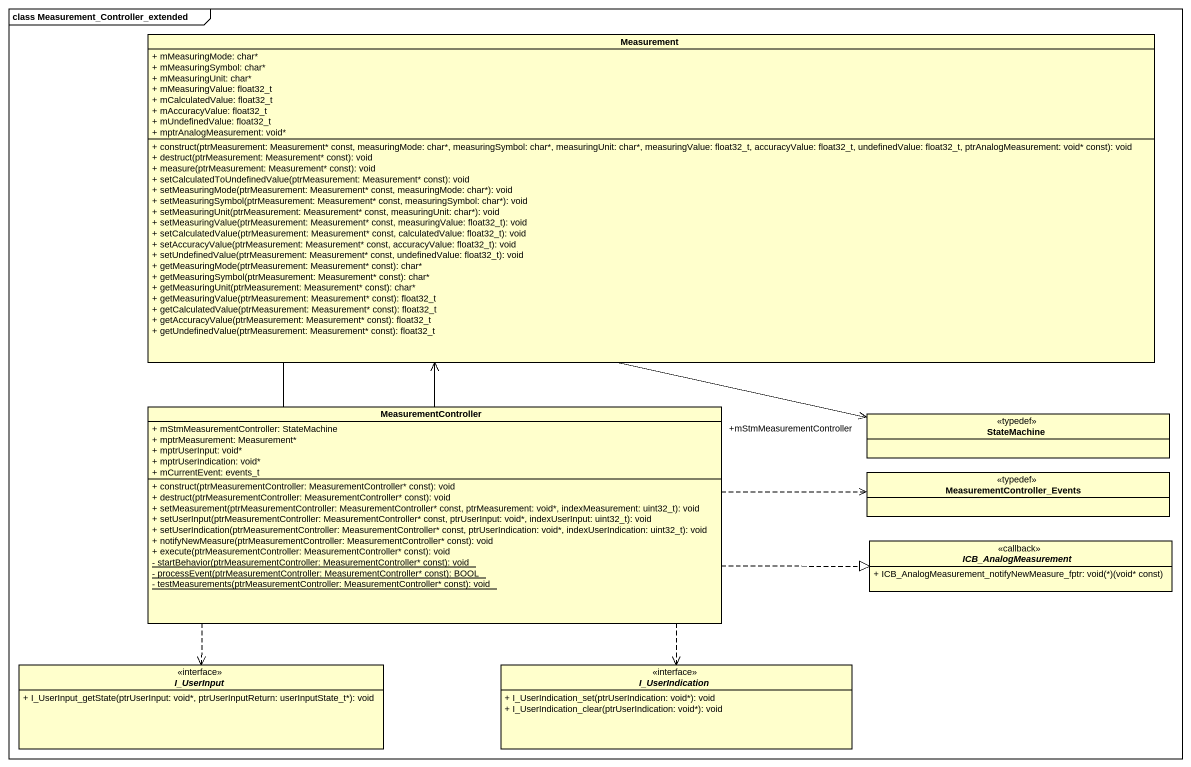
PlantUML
@startuml
mainframe class Measurement_Controller_extended
hide circle
hide empty members
skinparam classAttributeIconSize 0
class Measurement {
  + mMeasuringMode: char*
  + mMeasuringSymbol: char*
  + mMeasuringUnit: char*
  + mMeasuringValue: float32_t
  + mCalculatedValue: float32_t
  + mAccuracyValue: float32_t
  + mUndefinedValue: float32_t
  + mptrAnalogMeasurement: void*
  + construct(ptrMeasurement: Measurement* const, measuringMode: char*, measuringSymbol: char*, measuringUnit: char*, measuringValue: float32_t, accuracyValue: float32_t, undefinedValue: float32_t, ptrAnalogMeasurement: void* const): void
  + destruct(ptrMeasurement: Measurement* const): void
  + measure(ptrMeasurement: Measurement* const): void
  + setCalculatedToUndefinedValue(ptrMeasurement: Measurement* const): void
  + setMeasuringMode(ptrMeasurement: Measurement* const, measuringMode: char*): void
  + setMeasuringSymbol(ptrMeasurement: Measurement* const, measuringSymbol: char*): void
  + setMeasuringUnit(ptrMeasurement: Measurement* const, measuringUnit: char*): void
  + setMeasuringValue(ptrMeasurement: Measurement* const, measuringValue: float32_t): void
  + setCalculatedValue(ptrMeasurement: Measurement* const, calculatedValue: float32_t): void
  + setAccuracyValue(ptrMeasurement: Measurement* const, accuracyValue: float32_t): void
  + setUndefinedValue(ptrMeasurement: Measurement* const, undefinedValue: float32_t): void
  + getMeasuringMode(ptrMeasurement: Measurement* const): char*
  + getMeasuringSymbol(ptrMeasurement: Measurement* const): char*
  + getMeasuringUnit(ptrMeasurement: Measurement* const): char*
  + getMeasuringValue(ptrMeasurement: Measurement* const): float32_t
  + getCalculatedValue(ptrMeasurement: Measurement* const): float32_t
  + getAccuracyValue(ptrMeasurement: Measurement* const): float32_t
  + getUndefinedValue(ptrMeasurement: Measurement* const): float32_t
}
class MeasurementController {
  + mStmMeasurementController: StateMachine
  + mptrMeasurement: Measurement*
  + mptrUserInput: void*
  + mptrUserIndication: void*
  + mCurrentEvent: events_t
  + construct(ptrMeasurementController: MeasurementController* const): void
  + destruct(ptrMeasurementController: MeasurementController* const): void
  + setMeasurement(ptrMeasurementController: MeasurementController* const, ptrMeasurement: void*, indexMeasurement: uint32_t): void
  + setUserInput(ptrMeasurementController: MeasurementController* const, ptrUserInput: void*, indexUserInput: uint32_t): void
  + setUserIndication(ptrMeasurementController: MeasurementController* const, ptrUserIndication: void*, indexUserIndication: uint32_t): void
  + notifyNewMeasure(ptrMeasurementController: MeasurementController* const): void
  + execute(ptrMeasurementController: MeasurementController* const): void
  {static} - startBehavior(ptrMeasurementController: MeasurementController* const): void
  {static} - processEvent(ptrMeasurementController: MeasurementController* const): BOOL
  {static} - testMeasurements(ptrMeasurementController: MeasurementController* const): void
}
class StateMachine <<typedef>>
class MeasurementController_Events <<typedef>>
interface ICB_AnalogMeasurement <<callback>> {
  {field} + ICB_AnalogMeasurement_notifyNewMeasure_fptr: void(*)(void* const)
}
interface I_UserInput {
  + I_UserInput_getState(ptrUserInput: void*, ptrUserInputReturn: userInputState_t*): void
}
interface I_UserIndication {
  + I_UserIndication_set(ptrUserIndication: void*): void
  + I_UserIndication_clear(ptrUserIndication: void*): void
}
MeasurementController -up-> Measurement
MeasurementController -right-> "+mStmMeasurementController" StateMachine
MeasurementController .right.> MeasurementController_Events
MeasurementController .right.|> ICB_AnalogMeasurement
MeasurementController ..> I_UserInput
MeasurementController ..> I_UserIndication
@enduml
